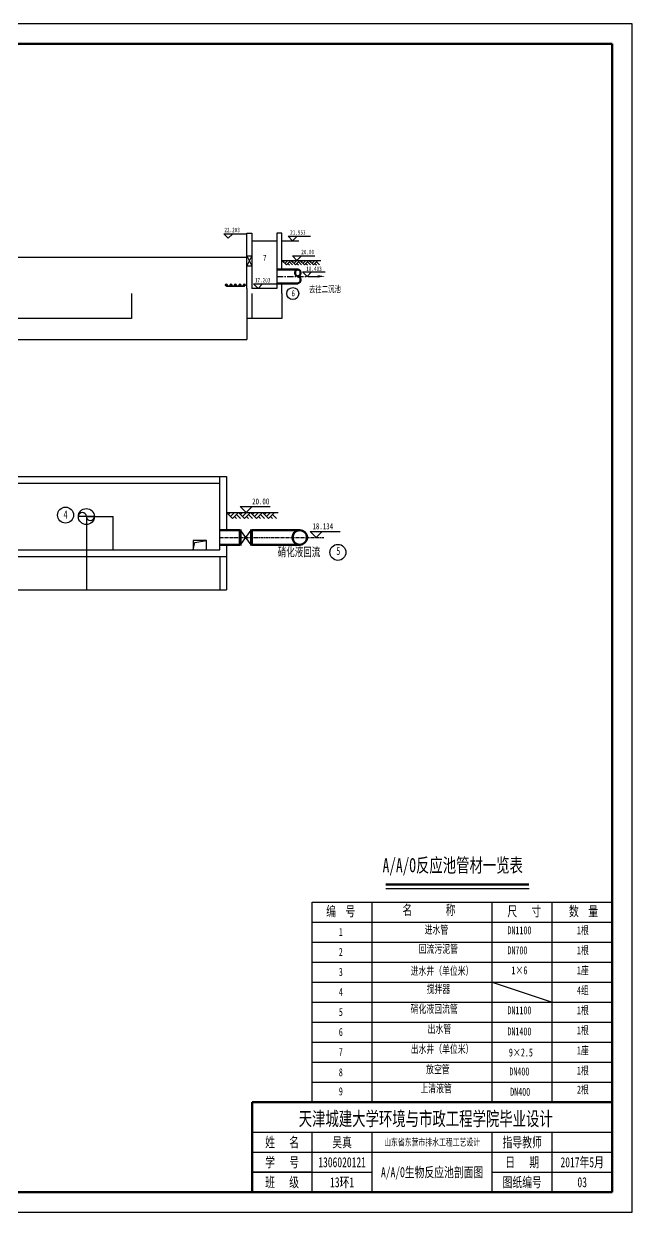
# Model space of a CAD drawing. Header units: millimetres. Extents: x 738100 to 1284508, y 138373 to 260796.
# Drawn here: x 1223688 to 1284508, y 138373 to 257173 of the extents above; entities that cross this region are included whole.
import ezdxf
from ezdxf.enums import TextEntityAlignment as Align

# ---------------------------------------------------------------- set-up
doc = ezdxf.new("R2010")
doc.units = ezdxf.units.MM
doc.linetypes.add('CENTER', pattern=[50.8, 31.75, -6.35, 6.35, -6.35])
doc.layers.add('标注', color=7, linetype='Continuous')
doc.layers.add('轴线', color=6, linetype='CENTER')
for name, color, linetype, lineweight in [('硝化液回流管', 5, 'Continuous', 53), ('空气管', 2, 'Continuous', 53), ('边框粗', 7, 'Continuous', 100)]:
    doc.layers.add(name, color=color, linetype=linetype, lineweight=lineweight)
doc.styles.get("Standard").update_dxf_attribs({"font": 'txt', "bigfont": 'gbcbig.shx'})
doc.styles.add('样式 3', font='', dxfattribs={"width": 0.7, "height": 1000})
doc.styles.add('长仿宋体', font='simfang.ttf', dxfattribs={"width": 0.7})
doc.styles.get('样式 3').set_extended_font_data('FangSong_GB2312')
doc.dimstyles.new('ISO-25', dxfattribs={"dimtxt": 2.5, "dimasz": 2.5, "dimexe": 1.25, "dimexo": 0.625, "dimtad": 1, "dimtxsty": 'Standard', "dimcen": 2.5, "dimadec": 0, "dimazin": 0, "dimtfac": 1, "dimtmove": 0, "dimatfit": 3, "dimfxl": 1, "dimarcsym": 0})

# ---------------------------------------------------------------- blocks, each defined once
blk = doc.blocks.new('biao')
for p, q in [((39035, 59304), (42035, 59304)), ((39035, 59304), (39635, 59304)), ((39635, 58704), (39035, 59304)), ((39635, 58704), (40235, 59304))]:
    blk.add_line(p, q)
blk = doc.blocks.new('*D161')
at = {"color": 0, "lineweight": -2, "ltscale": 20, "transparency": 16777216}
for p, q in [((1213443, 233857), (1213443, 233858)), ((1213446, 233857), (1245991, 233857)), ((1245993, 233857), (1245993, 233858))]:
    blk.add_line(p, q, dxfattribs=at)
at = {"color": 0, "ltscale": 20, "transparency": 16777216}
for points in [[(1213446, 233857), (1213446, 233856), (1213443, 233857)], [(1245991, 233857), (1245991, 233856), (1245993, 233857)]]:
    blk.add_solid(points, dxfattribs=at)
at = {"layer": 'Defpoints', "color": 0, "ltscale": 20, "transparency": 16777216}
for p in [(1213443, 233857), (1245993, 233857), (1245993, 233857)]:
    blk.add_point(p, dxfattribs=at)
at = {"color": 0, "ltscale": 20, "transparency": 16777216, "insert": (1229718, 233859), "char_height": 2.5, "attachment_point": 5}
blk.add_mtext('32550', dxfattribs=at)
blk = doc.blocks.new('*D163')
at = {"color": 0, "lineweight": -2, "ltscale": 20, "transparency": 16777216}
for p, q in [((1245993, 230225), (1245993, 227728)), ((1246493, 230225), (1246493, 227728)), ((1245996, 227729), (1246491, 227729))]:
    blk.add_line(p, q, dxfattribs=at)
at = {"color": 0, "ltscale": 20, "transparency": 16777216}
for points in [[(1245996, 227730), (1245996, 227729), (1245993, 227729)], [(1246491, 227730), (1246491, 227729), (1246493, 227729)]]:
    blk.add_solid(points, dxfattribs=at)
at = {"layer": 'Defpoints', "color": 0, "ltscale": 20, "transparency": 16777216}
for p in [(1245993, 230226), (1246493, 230226), (1246493, 227729)]:
    blk.add_point(p, dxfattribs=at)
at = {"color": 0, "ltscale": 20, "transparency": 16777216, "insert": (1246243, 227731), "char_height": 2.5, "attachment_point": 5}
blk.add_mtext('500', dxfattribs=at)
blk = doc.blocks.new('*D140')
at = {"color": 0, "lineweight": -2, "ltscale": 20, "transparency": 16777216}
for p, q in [((1246493, 230225), (1246493, 227728)), ((1249493, 230225), (1249493, 227728)), ((1246496, 227729), (1249491, 227729))]:
    blk.add_line(p, q, dxfattribs=at)
at = {"color": 0, "ltscale": 20, "transparency": 16777216}
for points in [[(1246496, 227730), (1246496, 227729), (1246493, 227729)], [(1249491, 227730), (1249491, 227729), (1249493, 227729)]]:
    blk.add_solid(points, dxfattribs=at)
at = {"layer": 'Defpoints', "color": 0, "ltscale": 20, "transparency": 16777216}
for p in [(1246493, 230226), (1249493, 230226), (1249493, 227729)]:
    blk.add_point(p, dxfattribs=at)
at = {"color": 0, "ltscale": 20, "transparency": 16777216, "insert": (1247993, 227731), "char_height": 2.5, "attachment_point": 5}
blk.add_mtext('3000', dxfattribs=at)
blk = doc.blocks.new('*D142')
at = {"color": 0, "lineweight": -2, "ltscale": 20, "transparency": 16777216}
for p, q in [((1203276, 203913), (1203276, 200588)), ((1229943, 203913), (1229943, 200588)), ((1203279, 200589), (1229941, 200589))]:
    blk.add_line(p, q, dxfattribs=at)
at = {"color": 0, "ltscale": 20, "transparency": 16777216}
for points in [[(1203279, 200590), (1203279, 200589), (1203276, 200589)], [(1229941, 200590), (1229941, 200589), (1229943, 200589)]]:
    blk.add_solid(points, dxfattribs=at)
at = {"layer": 'Defpoints', "color": 0, "ltscale": 20, "transparency": 16777216}
for p in [(1203276, 203914), (1229943, 203914), (1229943, 200589)]:
    blk.add_point(p, dxfattribs=at)
at = {"color": 0, "ltscale": 20, "transparency": 16777216, "insert": (1216610, 200591), "char_height": 2.5, "attachment_point": 5}
blk.add_mtext('26666,67', dxfattribs=at)
blk = doc.blocks.new('*D143')
at = {"color": 0, "lineweight": -2, "ltscale": 20, "transparency": 16777216}
for p, q in [((1229943, 203913), (1229943, 200588)), ((1243276, 203913), (1243276, 200588)), ((1229946, 200589), (1243274, 200589))]:
    blk.add_line(p, q, dxfattribs=at)
at = {"color": 0, "ltscale": 20, "transparency": 16777216}
for points in [[(1229946, 200590), (1229946, 200589), (1229943, 200589)], [(1243274, 200590), (1243274, 200589), (1243276, 200589)]]:
    blk.add_solid(points, dxfattribs=at)
at = {"layer": 'Defpoints', "color": 0, "ltscale": 20, "transparency": 16777216}
for p in [(1229943, 203914), (1243276, 203914), (1243276, 200589)]:
    blk.add_point(p, dxfattribs=at)
at = {"color": 0, "ltscale": 20, "transparency": 16777216, "insert": (1236610, 200591), "char_height": 2.5, "attachment_point": 5}
blk.add_mtext('13333,33', dxfattribs=at)
blk = doc.blocks.new('*D165')
at = {"color": 0, "lineweight": -2, "ltscale": 20, "transparency": 16777216}
for p, q in [((1243276, 203913), (1243276, 200588)), ((1243943, 203913), (1243943, 200588)), ((1243279, 200589), (1243941, 200589))]:
    blk.add_line(p, q, dxfattribs=at)
at = {"color": 0, "ltscale": 20, "transparency": 16777216}
for points in [[(1243279, 200590), (1243279, 200589), (1243276, 200589)], [(1243941, 200590), (1243941, 200589), (1243943, 200589)]]:
    blk.add_solid(points, dxfattribs=at)
at = {"layer": 'Defpoints', "color": 0, "ltscale": 20, "transparency": 16777216}
for p in [(1243276, 203914), (1243943, 203914), (1243943, 200589)]:
    blk.add_point(p, dxfattribs=at)
at = {"color": 0, "ltscale": 20, "transparency": 16777216, "insert": (1243610, 200591), "char_height": 2.5, "attachment_point": 5}
blk.add_mtext('666,67', dxfattribs=at)
blk = doc.blocks.new('*D144')
at = {"color": 0, "lineweight": -2, "ltscale": 20, "transparency": 16777216}
for p, q in [((1135968, 230225), (1135968, 227728)), ((1234468, 230225), (1234468, 227728)), ((1135971, 227729), (1234466, 227729))]:
    blk.add_line(p, q, dxfattribs=at)
at = {"color": 0, "ltscale": 20, "transparency": 16777216}
for points in [[(1135971, 227730), (1135971, 227729), (1135968, 227729)], [(1234466, 227730), (1234466, 227729), (1234468, 227729)]]:
    blk.add_solid(points, dxfattribs=at)
at = {"layer": 'Defpoints', "color": 0, "ltscale": 20, "transparency": 16777216}
for p in [(1135968, 230226), (1234468, 230226), (1234468, 227729)]:
    blk.add_point(p, dxfattribs=at)
at = {"color": 0, "ltscale": 20, "transparency": 16777216, "insert": (1185218, 227731), "char_height": 2.5, "attachment_point": 5}
blk.add_mtext('98500', dxfattribs=at)
blk = doc.blocks.new('*D171')
at = {"color": 0, "lineweight": -2, "ltscale": 20, "transparency": 16777216}
for p, q in [((1229930, 207914), (1232611, 207914)), ((1232610, 204583), (1232610, 207911)), ((1229944, 204580), (1232611, 204580))]:
    blk.add_line(p, q, dxfattribs=at)
at = {"color": 0, "ltscale": 20, "transparency": 16777216}
for points in [[(1232609, 207911), (1232610, 207911), (1232610, 207914)], [(1232609, 204583), (1232610, 204583), (1232610, 204580)]]:
    blk.add_solid(points, dxfattribs=at)
at = {"layer": 'Defpoints', "color": 0, "ltscale": 20, "transparency": 16777216}
for p in [(1229930, 207914), (1232610, 207914), (1229943, 204580)]:
    blk.add_point(p, dxfattribs=at)
at = {"color": 0, "ltscale": 20, "transparency": 16777216, "insert": (1232608, 206247), "char_height": 2.5, "attachment_point": 5, "rotation": 90}
blk.add_mtext('3333,33', dxfattribs=at)
blk = doc.blocks.new('*D174')
at = {"color": 0, "lineweight": -2, "ltscale": 20, "transparency": 16777216}
for p, q in [((1135943, 230725), (1135943, 225604)), ((1245993, 230725), (1245993, 225604)), ((1135946, 225605), (1245991, 225605))]:
    blk.add_line(p, q, dxfattribs=at)
at = {"color": 0, "ltscale": 20, "transparency": 16777216}
for points in [[(1135946, 225605), (1135946, 225605), (1135943, 225605)], [(1245991, 225605), (1245991, 225605), (1245993, 225605)]]:
    blk.add_solid(points, dxfattribs=at)
at = {"layer": 'Defpoints', "color": 0, "ltscale": 20, "transparency": 16777216}
for p in [(1135943, 230726), (1245993, 230726), (1245993, 225605)]:
    blk.add_point(p, dxfattribs=at)
at = {"color": 0, "ltscale": 20, "transparency": 16777216, "insert": (1190968, 225607), "char_height": 2.5, "attachment_point": 5}
blk.add_mtext('110050', dxfattribs=at)

msp = doc.modelspace()

# ---------------------------------------------------------------- linework, layer by layer
for p, q in [((1284508.274, 257173.159), (1116308.275, 257173.159)), ((1284508.274, 138373.159), (1284508.274, 257173.159)), ((1249493.036, 233522.824), (1253382.975, 233522.824)), ((1249493.036, 233522.824), (1253382.975, 233522.824)), ((1249493.036, 233522.824), (1249943.036, 233072.824)), ((1249793.036, 233522.824), (1249642.572, 233372.36)), ((1250093.036, 233522.824), (1249792.572, 233222.36)), ((1250393.036, 233522.824), (1249943.036, 233072.824)), ((1250092.714, 233222.502), (1250242.391, 233072.824)), ((1250242.714, 233372.502), (1250542.391, 233072.824)), ((1250393.036, 233522.824), (1250843.036, 233072.824)), ((1250693.036, 233522.824), (1250542.572, 233372.36)), ((1250993.036, 233522.824), (1250692.572, 233222.36)), ((1251293.036, 233522.824), (1250843.036, 233072.824)), ((1250992.714, 233222.502), (1251142.391, 233072.824)), ((1251142.714, 233372.502), (1251442.391, 233072.824)), ((1251293.036, 233522.824), (1251743.036, 233072.824)), ((1251593.036, 233522.824), (1251442.572, 233372.36)), ((1251893.036, 233522.824), (1251592.572, 233222.36)), ((1252193.036, 233522.824), (1251743.036, 233072.824)), ((1251892.714, 233222.502), (1252042.391, 233072.824)), ((1252042.714, 233372.502), (1252342.391, 233072.824)), ((1252193.036, 233522.824), (1252643.036, 233072.824)), ((1252493.036, 233522.824), (1252342.572, 233372.36)), ((1252793.036, 233522.824), (1252492.572, 233222.36)), ((1253093.036, 233522.824), (1252643.036, 233072.824)), ((1252792.714, 233222.502), (1252942.391, 233072.824)), ((1252942.714, 233372.502), (1253242.391, 233072.824)), ((1230743.036, 207913.726), (1229143.036, 207913.726)), ((1243943.036, 208309.726), (1249129.621, 208309.726)), ((1243943.036, 208309.726), (1249129.621, 208309.726)), ((1243943.036, 208309.726), (1244543.036, 207709.726)), ((1244343.036, 208309.726), (1244142.417, 208109.108)), ((1244743.036, 208309.726), (1244342.417, 207909.108)), ((1245143.036, 208309.726), (1244543.036, 207709.726)), ((1244742.606, 207909.296), (1244942.176, 207709.726)), ((1244942.606, 208109.296), (1245342.176, 207709.726)), ((1245143.036, 208309.726), (1245743.036, 207709.726)), ((1245543.036, 208309.726), (1245342.417, 208109.108)), ((1245943.036, 208309.726), (1245542.417, 207909.108)), ((1246343.036, 208309.726), (1245743.036, 207709.726)), ((1245942.606, 207909.296), (1246142.176, 207709.726)), ((1246142.606, 208109.296), (1246542.176, 207709.726)), ((1246343.036, 208309.726), (1246943.036, 207709.726)), ((1246743.036, 208309.726), (1246542.417, 208109.108)), ((1247143.036, 208309.726), (1246742.417, 207909.108)), ((1247543.036, 208309.726), (1246943.036, 207709.726)), ((1247142.606, 207909.296), (1247342.176, 207709.726)), ((1247342.606, 208109.296), (1247742.176, 207709.726)), ((1247543.036, 208309.726), (1248143.036, 207709.726)), ((1247943.036, 208309.726), (1247742.417, 208109.108)), ((1248343.036, 208309.726), (1247942.417, 207909.108)), ((1248743.036, 208309.726), (1248143.036, 207709.726)), ((1248342.606, 207909.296), (1248542.176, 207709.726)), ((1248542.606, 208109.296), (1248942.176, 207709.726)), ((1259870.84, 170748.52), (1274207.175, 170748.52)), ((1252508.274, 169373.159), (1282508.274, 169373.159)), ((1252508.274, 149373.159), (1252508.274, 169373.159)), ((1258508.274, 149373.159), (1258508.274, 169373.159)), ((1270508.274, 149373.159), (1270508.274, 169373.159)), ((1276508.274, 149373.159), (1276508.274, 169373.159)), ((1252508.274, 167373.159), (1282508.274, 167373.159)), ((1252508.274, 165373.159), (1282508.274, 165373.159)), ((1252508.274, 163373.159), (1282508.274, 163373.159)), ((1252508.274, 161373.159), (1282508.274, 161373.159)), ((1252508.274, 159373.159), (1282508.274, 159373.159)), ((1252508.274, 157373.159), (1282508.274, 157373.159)), ((1252508.274, 157373.159), (1282508.274, 157373.159)), ((1252508.274, 155373.159), (1282508.274, 155373.159)), ((1116308.275, 138373.159), (1284508.274, 138373.159))]:
    msp.add_line(p, q)
at = {"ltscale": 10}
for p, q in [((1245993.036, 230725.824), (1245993.036, 236225.824)), ((1245993.036, 236225.824), (1246493.036, 236225.824)), ((1246493.036, 236225.824), (1246493.036, 230725.824)), ((1249493.036, 236225.824), (1248993.036, 236225.824)), ((1248993.036, 236225.824), (1248993.036, 230725.824)), ((1249493.036, 232625.824), (1249493.036, 236225.824)), ((1249493.036, 235475.824), (1251185.18, 235475.824)), ((1248993.036, 230725.824), (1246493.036, 230725.824)), ((1249493.036, 230225.824), (1249493.036, 231225.824)), ((1245343.036, 205088.799), (1246409.703, 206555.466)), ((1246409.703, 205088.799), (1245343.036, 206555.466))]:
    msp.add_line(p, q, dxfattribs=at)
at = {"color": 4, "ltscale": 20}
for p, q in [((1246493.036, 235475.824), (1248993.036, 235475.824)), ((1136609.703, 211247.06), (1243276.369, 211247.06))]:
    msp.add_line(p, q, dxfattribs=at)
at = {"ltscale": 20}
for p, q in [((1245993.036, 233975.824), (1246493.036, 233975.824)), ((1245993.036, 233975.824), (1246493.036, 232975.824)), ((1246493.036, 233975.824), (1245993.036, 232975.824)), ((1245993.036, 232975.824), (1246493.036, 232975.824)), ((1243276.369, 204580.393), (1243276.369, 211913.726)), ((1243276.369, 211913.726), (1243943.036, 211913.726)), ((1243943.036, 211913.726), (1243943.036, 206555.466)), ((1229943.036, 207913.726), (1229943.036, 203756.639)), ((1136609.703, 204580.393), (1243276.369, 204580.393)), ((1241943.036, 205513.726), (1240609.703, 205513.726)), ((1240609.703, 205513.726), (1240609.703, 204580.393)), ((1240609.703, 204580.393), (1240778.512, 205316.16)), ((1240778.512, 205316.16), (1241943.036, 205513.726)), ((1241943.036, 204580.393), (1241943.036, 205513.726)), ((1243943.036, 205088.799), (1243943.036, 203913.726)), ((1135943.036, 203913.726), (1243943.036, 203913.726)), ((1252508.274, 153373.159), (1282508.274, 153373.159)), ((1252508.274, 151373.159), (1282508.274, 151373.159)), ((1252508.274, 149373.159), (1282508.274, 149373.159))]:
    msp.add_line(p, q, dxfattribs=at)
at = {"lineweight": 25, "ltscale": 100}
msp.add_line((1252082.858, 231925.824), (1253062.858, 231925.824), dxfattribs=at)
at = {"color": 0, "ltscale": 20}
msp.add_line((1134609.703, 211913.726), (1243276.369, 211913.726), dxfattribs=at)
at = {"color": 7, "linetype": 'Continuous', "lineweight": 53}
for p, q in [((1282508.274, 149373.159), (1282508.274, 209373.159)), ((1252508.274, 149373.159), (1282508.274, 149373.159)), ((1282508.274, 140373.159), (1276508.274, 140373.159))]:
    msp.add_line(p, q, dxfattribs=at)
at = {"lineweight": 53}
msp.add_line((1259870.84, 171148.52), (1274166.953, 171148.52), dxfattribs=at)
at = {"color": 7, "linetype": 'Continuous', "lineweight": 70}
for p, q in [((1246508.274, 140373.159), (1246508.274, 149373.159)), ((1246508.274, 149373.159), (1282508.274, 149373.159)), ((1254508.274, 149373.159), (1282508.274, 149373.159))]:
    msp.add_line(p, q, dxfattribs=at)
at = {"color": 7, "linetype": 'Continuous', "lineweight": -3}
for p, q in [((1246508.274, 146373.159), (1282508.274, 146373.159)), ((1252508.274, 140373.159), (1252508.274, 146373.159)), ((1258508.274, 140373.159), (1258508.274, 146373.159)), ((1270508.274, 140373.159), (1270508.274, 146373.159)), ((1276508.274, 140373.159), (1276508.274, 146373.159)), ((1246508.274, 144373.159), (1282508.274, 144373.159)), ((1246508.274, 142373.159), (1258508.274, 142373.159)), ((1270508.274, 142373.159), (1282508.274, 142373.159)), ((1252508.274, 140373.159), (1246508.274, 140373.159)), ((1258508.274, 140373.159), (1252508.274, 140373.159)), ((1270508.274, 140373.159), (1258508.274, 140373.159)), ((1276508.274, 140373.159), (1270508.274, 140373.159))]:
    msp.add_line(p, q, dxfattribs=at)
at = {"lineweight": -3}
msp.add_line((1252508.274, 142373.159), (1246508.274, 142373.159), dxfattribs=at)
at = {"lineweight": 25, "ltscale": 100}
msp.add_lwpolyline([(1253062.858, 231925.824, 250, 0, 0), (1253812.858, 231925.824, 0, 0, 0)], format="xyseb", dxfattribs=at)
at = {"ltscale": 20}
for centre, radius in [((1250578.229, 230205.403), 600), ((1227861.246, 208058.528), 800), ((1255088.615, 204336.84), 800)]:
    msp.add_circle(centre, radius, dxfattribs=at)
for radius in [800, 13.333]:
    msp.add_circle((1229943.036, 207913.726), radius)
for centre, start, end in [((1229543.036, 207913.726), 0, 180), ((1230343.036, 207913.726), 180, 0)]:
    msp.add_arc(centre, 400, start, end)
at = {"layer": '标注', "ltscale": 10}
msp.add_line((1270508.274, 161373.159), (1276508.274, 159373.159), dxfattribs=at)
at = {"layer": '硝化液回流管', "ltscale": 10}
for p, q in [((1243276.369, 206555.466), (1245276.369, 206555.466)), ((1245276.369, 205022.132), (1245276.369, 206622.132)), ((1245343.036, 205022.132), (1245343.036, 206622.132)), ((1246409.703, 205022.132), (1246409.703, 206622.132)), ((1246476.369, 205022.132), (1246476.369, 206622.132)), ((1246476.369, 206555.466), (1251276.369, 206555.466)), ((1245276.369, 205088.799), (1243276.369, 205088.799)), ((1251276.369, 205088.799), (1246476.369, 205088.799))]:
    msp.add_line(p, q, dxfattribs=at)
at = {"layer": '硝化液回流管', "ltscale": 20}
msp.add_circle((1251276.369, 205822.132), 733.333, dxfattribs=at)
at = {"layer": '空气管', "color": 3, "ltscale": 20}
for p, q in [((1248993.036, 232625.824), (1251086.799, 232625.824)), ((1248993.036, 231225.824), (1251086.799, 231225.824))]:
    msp.add_line(p, q, dxfattribs=at)
at = {"layer": '空气管', "lineweight": -2, "ltscale": 20}
for p, q in [((1244063.036, 231030.824), (1243823.036, 231030.824)), ((1243823.036, 231030.824), (1243823.036, 231025.824)), ((1244063.036, 231025.824), (1243823.036, 231025.824)), ((1243927.036, 231025.824), (1243927.036, 230950.824)), ((1243959.036, 231025.824), (1243959.036, 230950.824)), ((1243999.036, 230941.824), (1243959.036, 230950.824)), ((1243999.036, 230909.824), (1243959.036, 230900.824)), ((1244377.036, 230941.824), (1243999.036, 230941.824)), ((1243999.036, 230941.824), (1243999.036, 230909.824)), ((1245759.036, 230909.824), (1243999.036, 230909.824)), ((1244014.036, 230941.824), (1244014.036, 230909.824)), ((1244063.036, 231025.824), (1244063.036, 231030.824)), ((1244513.036, 231030.824), (1244273.036, 231030.824)), ((1244273.036, 231030.824), (1244273.036, 231025.824)), ((1244513.036, 231025.824), (1244273.036, 231025.824)), ((1244377.036, 231025.824), (1244377.036, 230941.824)), ((1244409.036, 231025.824), (1244409.036, 230941.824)), ((1244827.036, 230941.824), (1244409.036, 230941.824)), ((1244513.036, 231025.824), (1244513.036, 231030.824)), ((1244963.036, 231030.824), (1244723.036, 231030.824)), ((1244723.036, 231030.824), (1244723.036, 231025.824)), ((1244963.036, 231025.824), (1244723.036, 231025.824)), ((1244827.036, 231025.824), (1244827.036, 230941.824)), ((1244859.036, 231025.824), (1244859.036, 230941.824)), ((1245277.036, 230941.824), (1244859.036, 230941.824)), ((1244963.036, 231025.824), (1244963.036, 231030.824)), ((1245413.036, 231030.824), (1245173.036, 231030.824)), ((1245173.036, 231030.824), (1245173.036, 231025.824)), ((1245413.036, 231025.824), (1245173.036, 231025.824)), ((1245277.036, 231025.824), (1245277.036, 230941.824)), ((1245309.036, 231025.824), (1245309.036, 230941.824)), ((1245727.036, 230941.824), (1245309.036, 230941.824)), ((1245413.036, 231025.824), (1245413.036, 231030.824)), ((1245863.036, 231030.824), (1245623.036, 231030.824)), ((1245623.036, 231030.824), (1245623.036, 231025.824)), ((1245863.036, 231025.824), (1245623.036, 231025.824)), ((1245727.036, 231025.824), (1245727.036, 230941.824)), ((1245759.036, 230909.824), (1245759.036, 231025.824)), ((1245863.036, 231025.824), (1245863.036, 231030.824))]:
    msp.add_line(p, q, dxfattribs=at)
at = {"layer": '空气管', "color": 3, "ltscale": 20}
for centre, start, end in [((1251168.208, 232275.824), 103.0940374, 256.9059626), ((1251005.39, 232275.824), 283.0940374, 76.9059626), ((1251005.39, 231575.824), 283.0940374, 76.9059626)]:
    msp.add_arc(centre, 359.343, start, end, dxfattribs=at)
at = {"layer": '空气管', "lineweight": -2, "ltscale": 20}
for centre in [(1243943.036, 231030.824), (1244393.036, 231030.824), (1244843.036, 231030.824), (1245293.036, 231030.824), (1245743.036, 231030.824)]:
    msp.add_arc(centre, 120, 0, 180, dxfattribs=at)
at = {"layer": '轴线', "ltscale": 20}
msp.add_line((1248993.036, 231925.824), (1252010.965, 231925.824), dxfattribs=at)
at = {"layer": '轴线', "lineweight": -2, "ltscale": 20}
for p, q in [((1243943.036, 230925.824), (1243943.036, 231025.824)), ((1244393.036, 230925.824), (1244393.036, 231025.824)), ((1244843.036, 230925.824), (1244843.036, 231025.824)), ((1245293.036, 230925.824), (1245293.036, 231025.824)), ((1245743.036, 230925.824), (1245743.036, 231025.824))]:
    msp.add_line(p, q, dxfattribs=at)
at = {"layer": '轴线', "ltscale": 10}
msp.add_line((1243276.369, 205822.132), (1253681.216, 205822.132), dxfattribs=at)
at = {"layer": '边框粗', "lineweight": 100}
for p, q in [((1282508.274, 255173.159), (1121308.275, 255173.159)), ((1282508.274, 255173.159), (1282508.274, 140373.159)), ((1121308.275, 140373.159), (1282508.274, 140373.159))]:
    msp.add_line(p, q, dxfattribs=at)
at = {"layer": '边框粗', "lineweight": 70}
msp.add_line((1282508.274, 140373.159), (1282508.274, 255173.159), dxfattribs=at)

# ---------------------------------------------------------------- block references
at = {"xscale": 0.7499999981250001, "yscale": 0.7499999981250001, "zscale": 0.7499999981250001}
for p in [(1214408.731, 191697.575), (1220829.578, 191447.575), (1221257.33, 189494.575), (1222275.259, 187897.575), (1217388.512, 186697.575)]:
    msp.add_blockref('biao', p, dxfattribs=at)
for p in [(1206295.428, 149605.394), (1213289.867, 147117.8)]:
    msp.add_blockref('biao', p)

# ---------------------------------------------------------------- texts
at = {"lineweight": -3, "style": '长仿宋体', "width": 0.7}
msp.add_text('天津城建大学环境与市政工程学院毕业设计', height=1400, dxfattribs=at).set_placement((1251168.951, 147721.561), align=Align.MIDDLE_LEFT)
for s, p in [('姓   名', (1249508.274, 145373.159)), ('吴真', (1255508.274, 145373.159)), ('指导教师', (1273508.274, 145373.159)), ('学   号', (1249508.274, 143373.159)), ('1306020121', (1255508.274, 143373.159)), ('日   期', (1273508.274, 143373.159)), ('2017年5月', (1279508.274, 143373.159)), ('A/A/O生物反应池剖面图', (1264508.274, 142373.159)), ('班   级', (1249508.274, 141373.159)), ('13环1', (1255508.274, 141373.159)), ('图纸编号', (1273508.274, 141373.159)), ('03', (1279508.274, 141373.159))]:
    msp.add_text(s, height=1000, dxfattribs=at).set_placement(p, align=Align.MIDDLE_CENTER)
at = {"style": '长仿宋体', "width": 0.7}
msp.add_text('山东省东营市排水工程工艺设计', height=700, dxfattribs=at).set_placement((1264508.274, 145373.159), align=Align.MIDDLE_CENTER)
for s, insert, char_height, width, attachment_point, style in [('22.203', (1243742.665, 236789.462), 450, 734.71586, 1, '样式 3'), ('21.953', (1250313.501, 236539.462), 450, 734.71586, 1, '样式 3'), ('7', (1247612.762, 234081.528), 600, 25456.71751, 1, '长仿宋体'), ('20.00', (1251420.648, 234586.462), 450, 734.71586, 1, '样式 3'), ('18.403', (1251926.696, 232906.266), 450, 734.71586, 1, '样式 3'), ('17.203', (1246793.362, 231304.685), 450, 734.71586, 7, '样式 3'), ('6', (1250446.969, 230530.393), 600, 25456.71751, 1, '长仿宋体'), ('去往二沉池', (1255383.786, 230966.018), 650, 4858.88805, 3, '长仿宋体'), ('20.00', (1246513.185, 209727.911), 600, 979.62114, 1, '样式 3'), ('4', (1227660.399, 208508.794), 800, 33942.29002, 1, '长仿宋体'), ('18.134', (1252550.793, 207240.317), 600, 979.62114, 1, '样式 3'), ('硝化液回流', (1253323.052, 204802.815), 866.6667, 6478.5174, 3, '长仿宋体'), ('5', (1254928.067, 204871.764), 800, 33942.29002, 1, '长仿宋体'), ('1', (1255180.122, 166789.664), 800, 33942.29002, 1, '长仿宋体'), ('         进水管', (1260159.73, 167019.546), 800, 33942.29002, 1, '长仿宋体'), ('DN1100  ', (1272029.406, 166956.716), 800, 33942.29002, 1, '长仿宋体'), ('  1根', (1278183.981, 166956.716), 800, 33942.29002, 1, '长仿宋体'), ('          回流污泥管', (1259164.192, 165092.447), 800, 33942.29002, 1, '长仿宋体'), ('2', (1255180.122, 164789.664), 800, 33942.29002, 1, '长仿宋体'), ('DN700  ', (1272029.406, 164956.716), 800, 33942.29002, 1, '长仿宋体'), ('  1根', (1278183.981, 164956.716), 800, 33942.29002, 1, '长仿宋体'), ('3', (1255180.122, 162789.664), 800, 33942.29002, 1, '长仿宋体'), ('        进水井（单位米）', (1259164.192, 162896.203), 800, 33942.29002, 1, '长仿宋体'), (' 1×6', (1272029.406, 162956.716), 800, 33942.29002, 1, '长仿宋体'), ('  1座', (1278183.981, 162956.716), 800, 33942.29002, 1, '长仿宋体'), ('4', (1255180.122, 160789.664), 800, 33942.29002, 1, '长仿宋体'), ('            搅拌器 ', (1259164.192, 161092.447), 800, 33942.29002, 1, '长仿宋体'), ('  4组', (1278183.981, 160956.716), 800, 33942.29002, 1, '长仿宋体'), ('        硝化液回流管 ', (1259164.192, 159092.447), 800, 33942.29002, 1, '长仿宋体'), ('5', (1255180.122, 158789.664), 800, 33942.29002, 1, '长仿宋体'), ('DN1100 ', (1272029.406, 158956.716), 800, 33942.29002, 1, '长仿宋体'), ('  1根', (1278183.981, 158956.716), 800, 33942.29002, 1, '长仿宋体'), ('             出水管', (1258856.315, 157092.447), 800, 33942.29002, 1, '长仿宋体'), ('DN1400  ', (1272029.406, 156845.53), 800, 33942.29002, 1, '长仿宋体'), ('  1根', (1278183.981, 156956.716), 800, 33942.29002, 1, '长仿宋体'), ('6', (1255180.122, 156789.664), 800, 33942.29002, 1, '长仿宋体'), ('7', (1255180.122, 154789.664), 800, 33942.29002, 1, '长仿宋体'), ('        出水井（单位米）', (1259164.192, 155084.995), 800, 33942.29002, 1, '长仿宋体'), ('9×2.5 ', (1272177.989, 154744.329), 800, 33942.29002, 1, '长仿宋体'), ('  1座', (1278183.981, 154956.716), 800, 33942.29002, 1, '长仿宋体'), ('8', (1255180.122, 152763.446), 800, 33942.29002, 1, '长仿宋体'), ('        放空管', (1260706.032, 153058.777), 800, 33942.29002, 1, '长仿宋体'), ('DN400 ', (1272225.347, 152841.333), 800, 33942.29002, 1, '长仿宋体'), ('  1根', (1278183.981, 152930.499), 800, 33942.29002, 1, '长仿宋体'), ('        上清液管', (1260137.985, 151154.133), 800, 33942.29002, 1, '长仿宋体'), ('  2根', (1278183.981, 151025.854), 800, 33942.29002, 1, '长仿宋体'), ('9', (1255180.122, 150858.801), 800, 33942.29002, 1, '长仿宋体'), ('DN400 ', (1272312.411, 150813.467), 800, 33942.29002, 1, '长仿宋体')]:
    msp.add_mtext(s, dxfattribs=dict(insert=insert, char_height=char_height, width=width, attachment_point=attachment_point, style=style))
at = {"lineweight": -3, "attachment_point": 1, "style": '长仿宋体'}
for s, insert, char_height, width in [('        A/A/O反应池管材一览表', (1254225.667, 173761.165), 1400, 25605.68882), ('编  号', (1253912.683, 168956.716), 1000, 8866.66664), ('     名       称', (1259164.192, 169092.447), 1000, 13257.57572), ('尺   寸  ', (1272029.406, 168956.716), 1000, 8866.66664), ('数  量', (1278183.981, 168956.716), 1000, 8866.66664)]:
    msp.add_mtext(s, dxfattribs=dict(at, insert=insert, char_height=char_height, width=width))

# ---------------------------------------------------------------- dimensions: what is measured, and where the dimension line sits
at = {"ltscale": 20}
for base, p1, p2, picture, middle in [((1245993.036, 233856.847), (1213443.036, 233856.847), (1245993.036, 233856.847), '*D161', (1229718.036, 233858.722)), ((1245993.036, 225604.962), (1135943.036, 230725.824), (1245993.036, 230725.824), '*D174', (1190968.036, 225606.837)), ((1249493.036, 227729.198), (1246493.036, 230225.824), (1249493.036, 230225.824), '*D140', (1247993.036, 227731.073)), ((1229943.036, 200589.199), (1203276.369, 203913.726), (1229943.036, 203913.726), '*D142', (1216609.703, 200591.282)), ((1243276.369, 200589.199), (1229943.036, 203913.726), (1243276.369, 203913.726), '*D143', (1236609.703, 200591.282)), ((1243943.036, 200589.199), (1243276.369, 203913.726), (1243943.036, 203913.726), '*D165', (1243609.703, 200591.282))]:
    dim = msp.add_linear_dim(base=base, p1=p1, p2=p2, dimstyle='ISO-25', dxfattribs=at)
    dim.commit()
    dim.dimension.update_dxf_attribs({"geometry": picture, "text_midpoint": middle})
at = {"color": 0, "ltscale": 20}
dim = msp.add_linear_dim(base=(1234468.036, 227729.198), p1=(1135968.036, 230225.824), p2=(1234468.036, 230225.824), dimstyle='ISO-25', dxfattribs=at)
dim.commit()
dim.dimension.update_dxf_attribs({"geometry": '*D144', "text_midpoint": (1185218.036, 227731.073)})
at = {"ltscale": 20}
dim = msp.add_linear_dim(base=(1246493.036, 227729.198), p1=(1245993.036, 230225.824), p2=(1246493.036, 230225.824), dimstyle='ISO-25', dxfattribs=at)
dim.commit()
dim.dimension.update_dxf_attribs({"geometry": '*D163', "text_midpoint": (1246243.036, 227729.198), "dimtype": 160})
dim = msp.add_linear_dim(base=(1232609.703, 207913.726), p1=(1229943.036, 204580.393), p2=(1229929.703, 207913.726), angle=90, dimstyle='ISO-25', dxfattribs=at)
dim.commit()
dim.dimension.update_dxf_attribs({"geometry": '*D171', "text_midpoint": (1232607.619, 206247.06)})

doc.saveas('drawing.dxf')
